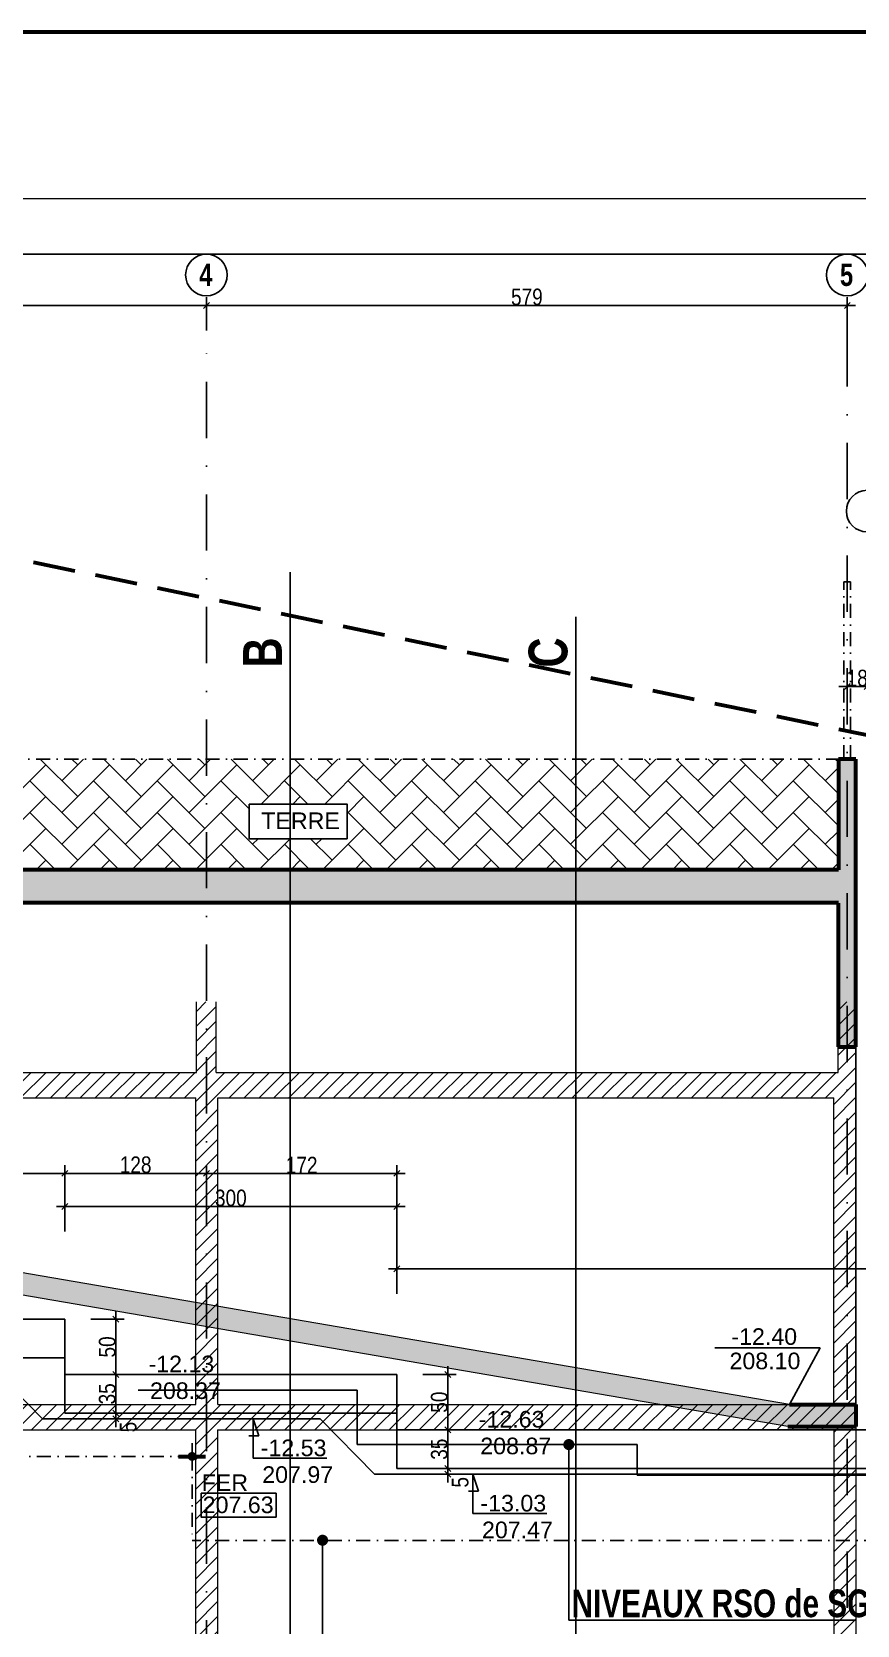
# Model space of a CAD drawing. Header units: millimetres. Extents: x -26249 to 60250, y -21218 to 23336.
# Drawn here: x 14456 to 15202, y 1680 to 3119 of the extents above; entities that cross this region are included whole.
import ezdxf
from ezdxf.enums import TextEntityAlignment as Align

# ---------------------------------------------------------------- set-up
doc = ezdxf.new("R2010")
doc.units = ezdxf.units.MM
doc.linetypes.add('CACHEX2', pattern=[19.05, 12.7, -6.35])
doc.linetypes.add('TIRETPTX2', pattern=[50.8, 25.4, -12.7, 0, -12.7])
for name, color, linetype in [('01-coupe soussol', 253, 'Continuous'), ('01_cote_gen', 4, 'Continuous'), ('01_linteaux', 2, 'Continuous'), ('01_poch_BN', 9, 'Continuous'), ('01_poch_murs', 253, 'Continuous'), ('01_texte', 230, 'Continuous'), ('AA_COTES', 2, 'Continuous')]:
    doc.layers.add(name, color=color, linetype=linetype)
doc.layers.add('01_murs_coup', color=5, linetype='Continuous', lineweight=60)
doc.styles.add('impact', font='impact.ttf')
doc.styles.add('MATTE_TXT', font='arial.ttf')
doc.styles.add('STYLE2', font='ARIALN.TTF')
doc.dimstyles.new('JB50', dxfattribs={"dimscale": 0.1, "dimtxt": 150, "dimasz": 15, "dimexe": 0.1, "dimexo": 0.1, "dimgap": 0.09, "dimtad": 1, "dimdec": 1, "dimdsep": 46, "dimtxsty": 'STYLE2', "dimblk1": 'BOND_G', "dimblk2": 'BOND_D', "dimsah": 1, "dimcen": 1.5, "dimdle": 0.01, "dimse1": 1, "dimse2": 1, "dimclrd": 4, "dimclre": 2, "dimclrt": 6, "dimazin": 2, "dimtfac": 2.333333, "dimtdec": 1, "dimtix": 1, "dimtmove": 2, "dimatfit": 3, "dimldrblk": 'BOND_G', "dimfxl": 1, "dimtolj": 1, "dimtzin": 0, "dimarcsym": 0})

# ---------------------------------------------------------------- blocks, each defined once
blk = doc.blocks.new('BOND_G')
at = {"layer": 'AA_COTES', "color": 0}
for p, q in [((0, -5), (0, 15)), ((5, 0), (-5, 0)), ((1.77, 1.77), (-1.77, -1.77))]:
    blk.add_line(p, q, dxfattribs=at)
blk = doc.blocks.new('BOND_D')
at = {"layer": 'AA_COTES', "color": 0}
for p, q in [((5, 0), (-5, 0)), ((-1.77, -1.77), (1.77, 1.77)), ((0, 5), (0, -15))]:
    blk.add_line(p, q, dxfattribs=at)
blk = doc.blocks.new('*D556')
at = {"layer": '01_cote_gen', "color": 4, "lineweight": -2, "transparency": 16777216}
blk.add_line((14005.6, 2871.9), (14612.6, 2871.9), dxfattribs=at)
at = {"layer": 'Defpoints', "color": 0, "transparency": 16777216}
for p in [(14004.1, 2871.9), (14614.1, 2871.9), (14614.1, 2871.9)]:
    blk.add_point(p, dxfattribs=at)
at = {"layer": '01_cote_gen', "color": 4, "lineweight": -2, "transparency": 16777216, "xscale": 1.5, "yscale": 1.5, "zscale": 1.5, "rotation": 180}
blk.add_blockref('BOND_G', (14004.1, 2871.9), dxfattribs=at)
at = {"layer": '01_cote_gen', "color": 4, "lineweight": -2, "transparency": 16777216, "xscale": 1.5, "yscale": 1.5, "zscale": 1.5}
blk.add_blockref('BOND_D', (14614.1, 2871.9), dxfattribs=at)
at = {"layer": '01_cote_gen', "color": 6, "transparency": 16777216, "insert": (14309.1, 2879.6), "char_height": 15, "attachment_point": 5, "style": 'STYLE2'}
blk.add_mtext('\\A1;610', dxfattribs=at)
blk = doc.blocks.new('*D557')
at = {"layer": '01_cote_gen', "color": 4, "lineweight": -2, "transparency": 16777216}
blk.add_line((15194.6, 2527.7), (15209.6, 2527.7), dxfattribs=at)
at = {"layer": 'Defpoints', "color": 0, "transparency": 16777216}
for p in [(15193.1, 2527.9), (15211.1, 2527.9), (15211.1, 2527.7)]:
    blk.add_point(p, dxfattribs=at)
at = {"layer": '01_cote_gen', "color": 4, "lineweight": -2, "transparency": 16777216, "xscale": 1.5, "yscale": 1.5, "zscale": 1.5, "rotation": 180}
blk.add_blockref('BOND_G', (15193.1, 2527.7), dxfattribs=at)
at = {"layer": '01_cote_gen', "color": 4, "lineweight": -2, "transparency": 16777216, "xscale": 1.5, "yscale": 1.5, "zscale": 1.5}
blk.add_blockref('BOND_D', (15211.1, 2527.7), dxfattribs=at)
at = {"layer": '01_cote_gen', "color": 6, "transparency": 16777216, "insert": (15202.1, 2535.3), "char_height": 15, "attachment_point": 5, "style": 'STYLE2'}
blk.add_mtext('\\A1;18', dxfattribs=at)
blk = doc.blocks.new('*D571')
at = {"layer": '01_cote_gen', "color": 4, "lineweight": -2, "transparency": 16777216}
blk.add_line((14615.6, 2871.9), (15191.6, 2871.9), dxfattribs=at)
at = {"layer": 'Defpoints', "color": 0, "transparency": 16777216}
for p in [(14614.1, 2864.4), (15193.1, 2871.9), (15193.1, 2864.4)]:
    blk.add_point(p, dxfattribs=at)
at = {"layer": '01_cote_gen', "color": 4, "lineweight": -2, "transparency": 16777216, "xscale": 1.5, "yscale": 1.5, "zscale": 1.5, "rotation": 180}
blk.add_blockref('BOND_G', (14614.1, 2871.9), dxfattribs=at)
at = {"layer": '01_cote_gen', "color": 4, "lineweight": -2, "transparency": 16777216, "xscale": 1.5, "yscale": 1.5, "zscale": 1.5}
blk.add_blockref('BOND_D', (15193.1, 2871.9), dxfattribs=at)
at = {"layer": '01_cote_gen', "color": 6, "transparency": 16777216, "insert": (14903.6, 2879.6), "char_height": 15, "attachment_point": 5, "style": 'STYLE2'}
blk.add_mtext('\\A1;579', dxfattribs=at)
blk = doc.blocks.new('*D980')
at = {"layer": '01_cote_gen', "color": 4, "lineweight": -2, "transparency": 16777216}
blk.add_line((14532.2, 1954.6), (14532.2, 1907.7), dxfattribs=at)
at = {"layer": 'Defpoints', "color": 0, "transparency": 16777216}
for p in [(14477.4, 1956.1), (14520.5, 1906.2), (14532.2, 1906.2)]:
    blk.add_point(p, dxfattribs=at)
at = {"layer": '01_cote_gen', "color": 4, "lineweight": -2, "transparency": 16777216, "xscale": 1.5, "yscale": 1.5, "zscale": 1.5}
for name, p, rotation in [('BOND_G', (14532.2, 1956.1), 90), ('BOND_D', (14532.2, 1906.2), 270)]:
    blk.add_blockref(name, p, dxfattribs=dict(at, rotation=rotation))
at = {"layer": '01_cote_gen', "color": 6, "transparency": 16777216, "insert": (14524.5, 1931.1), "char_height": 15, "attachment_point": 5, "rotation": 90, "style": 'STYLE2'}
blk.add_mtext('\\A1;50', dxfattribs=at)
blk = doc.blocks.new('*D984')
at = {"layer": '01_cote_gen', "color": 4, "lineweight": -2, "transparency": 16777216}
blk.add_line((14532.2, 1904.7), (14532.2, 1872.7), dxfattribs=at)
at = {"layer": 'Defpoints', "color": 0, "transparency": 16777216}
for p in [(14518.4, 1906.2), (14522.6, 1871.2), (14532.2, 1871.2)]:
    blk.add_point(p, dxfattribs=at)
at = {"layer": '01_cote_gen', "color": 4, "lineweight": -2, "transparency": 16777216, "xscale": 1.5, "yscale": 1.5, "zscale": 1.5}
for name, p, rotation in [('BOND_G', (14532.2, 1906.2), 90), ('BOND_D', (14532.2, 1871.2), 270)]:
    blk.add_blockref(name, p, dxfattribs=dict(at, rotation=rotation))
at = {"layer": '01_cote_gen', "color": 6, "transparency": 16777216, "insert": (14524.5, 1888.7), "char_height": 15, "attachment_point": 5, "rotation": 90, "style": 'STYLE2'}
blk.add_mtext('\\A1;35', dxfattribs=at)
blk = doc.blocks.new('*D985')
at = {"layer": '01_cote_gen', "color": 4, "lineweight": -2, "transparency": 16777216}
blk.add_line((14532.2, 1867.7), (14532.2, 1869.7), dxfattribs=at)
at = {"layer": 'Defpoints', "color": 0, "transparency": 16777216}
for p in [(14532.2, 1871.2), (14537.5, 1871.2), (14537.5, 1866.2)]:
    blk.add_point(p, dxfattribs=at)
at = {"layer": '01_cote_gen', "color": 4, "lineweight": -2, "transparency": 16777216, "xscale": 1.5, "yscale": 1.5, "zscale": 1.5}
for name, p, rotation in [('BOND_D', (14532.2, 1871.2), 90), ('BOND_G', (14532.2, 1866.2), 270)]:
    blk.add_blockref(name, p, dxfattribs=dict(at, rotation=rotation))
at = {"layer": '01_cote_gen', "color": 6, "transparency": 16777216, "insert": (14543.4, 1858.7), "char_height": 15, "attachment_point": 5, "rotation": 90, "style": 'STYLE2'}
blk.add_mtext('\\A1;5', dxfattribs=at)
blk = doc.blocks.new('*D986')
at = {"layer": '01_cote_gen', "color": 4, "lineweight": -2, "transparency": 16777216}
blk.add_line((14832.2, 1904.7), (14832.2, 1857.7), dxfattribs=at)
at = {"layer": 'Defpoints', "color": 0, "transparency": 16777216}
for p in [(14777.4, 1906.2), (14820.5, 1856.2), (14832.2, 1856.2)]:
    blk.add_point(p, dxfattribs=at)
at = {"layer": '01_cote_gen', "color": 4, "lineweight": -2, "transparency": 16777216, "xscale": 1.5, "yscale": 1.5, "zscale": 1.5}
for name, p, rotation in [('BOND_G', (14832.2, 1906.2), 90), ('BOND_D', (14832.2, 1856.2), 270)]:
    blk.add_blockref(name, p, dxfattribs=dict(at, rotation=rotation))
at = {"layer": '01_cote_gen', "color": 6, "transparency": 16777216, "insert": (14824.5, 1881.2), "char_height": 15, "attachment_point": 5, "rotation": 90, "style": 'STYLE2'}
blk.add_mtext('\\A1;50', dxfattribs=at)
blk = doc.blocks.new('*D987')
at = {"layer": '01_cote_gen', "color": 4, "lineweight": -2, "transparency": 16777216}
blk.add_line((14832.2, 1854.7), (14832.2, 1822.7), dxfattribs=at)
at = {"layer": 'Defpoints', "color": 0, "transparency": 16777216}
for p in [(14818.4, 1856.2), (14822.6, 1821.2), (14832.2, 1821.2)]:
    blk.add_point(p, dxfattribs=at)
at = {"layer": '01_cote_gen', "color": 4, "lineweight": -2, "transparency": 16777216, "xscale": 1.5, "yscale": 1.5, "zscale": 1.5}
for name, p, rotation in [('BOND_G', (14832.2, 1856.2), 90), ('BOND_D', (14832.2, 1821.2), 270)]:
    blk.add_blockref(name, p, dxfattribs=dict(at, rotation=rotation))
at = {"layer": '01_cote_gen', "color": 6, "transparency": 16777216, "insert": (14824.5, 1838.7), "char_height": 15, "attachment_point": 5, "rotation": 90, "style": 'STYLE2'}
blk.add_mtext('\\A1;35', dxfattribs=at)
blk = doc.blocks.new('*D988')
at = {"layer": '01_cote_gen', "color": 4, "lineweight": -2, "transparency": 16777216}
blk.add_line((14832.2, 1817.7), (14832.2, 1819.7), dxfattribs=at)
at = {"layer": 'Defpoints', "color": 0, "transparency": 16777216}
for p in [(14832.2, 1821.2), (14837.5, 1821.2), (14837.5, 1816.2)]:
    blk.add_point(p, dxfattribs=at)
at = {"layer": '01_cote_gen', "color": 4, "lineweight": -2, "transparency": 16777216, "xscale": 1.5, "yscale": 1.5, "zscale": 1.5}
for name, p, rotation in [('BOND_D', (14832.2, 1821.2), 90), ('BOND_G', (14832.2, 1816.2), 270)]:
    blk.add_blockref(name, p, dxfattribs=dict(at, rotation=rotation))
at = {"layer": '01_cote_gen', "color": 6, "transparency": 16777216, "insert": (14843.4, 1808.8), "char_height": 15, "attachment_point": 5, "rotation": 90, "style": 'STYLE2'}
blk.add_mtext('\\A1;5', dxfattribs=at)
blk = doc.blocks.new('*D990')
at = {"layer": '01_cote_gen', "color": 4, "lineweight": -2, "transparency": 16777216}
blk.add_line((14187.6, 2087.9), (14484.6, 2087.9), dxfattribs=at)
at = {"layer": 'Defpoints', "color": 0, "transparency": 16777216}
for p in [(14186.1, 2096.1), (14486.1, 2087.9), (14486.1, 1981)]:
    blk.add_point(p, dxfattribs=at)
at = {"layer": '01_cote_gen', "color": 4, "lineweight": -2, "transparency": 16777216, "xscale": 1.5, "yscale": 1.5, "zscale": 1.5, "rotation": 180}
blk.add_blockref('BOND_G', (14186.1, 2087.9), dxfattribs=at)
at = {"layer": '01_cote_gen', "color": 4, "lineweight": -2, "transparency": 16777216, "xscale": 1.5, "yscale": 1.5, "zscale": 1.5}
blk.add_blockref('BOND_D', (14486.1, 2087.9), dxfattribs=at)
at = {"layer": '01_cote_gen', "color": 6, "transparency": 16777216, "insert": (14336.1, 2095.6), "char_height": 15, "attachment_point": 5, "style": 'STYLE2'}
blk.add_mtext('\\A1;300', dxfattribs=at)
blk = doc.blocks.new('*D991')
at = {"layer": '01_cote_gen', "color": 4, "lineweight": -2, "transparency": 16777216}
blk.add_line((14487.6, 2057.9), (14784.6, 2057.9), dxfattribs=at)
at = {"layer": 'Defpoints', "color": 0, "transparency": 16777216}
for p in [(14486.1, 2065.5), (14786.1, 2057.9), (14786.1, 1931.2)]:
    blk.add_point(p, dxfattribs=at)
at = {"layer": '01_cote_gen', "color": 4, "lineweight": -2, "transparency": 16777216, "xscale": 1.5, "yscale": 1.5, "zscale": 1.5, "rotation": 180}
blk.add_blockref('BOND_G', (14486.1, 2057.9), dxfattribs=at)
at = {"layer": '01_cote_gen', "color": 4, "lineweight": -2, "transparency": 16777216, "xscale": 1.5, "yscale": 1.5, "zscale": 1.5}
blk.add_blockref('BOND_D', (14786.1, 2057.9), dxfattribs=at)
at = {"layer": '01_cote_gen', "color": 6, "transparency": 16777216, "insert": (14636.1, 2065.6), "char_height": 15, "attachment_point": 5, "style": 'STYLE2'}
blk.add_mtext('\\A1;300', dxfattribs=at)
blk = doc.blocks.new('*D992')
at = {"layer": '01_cote_gen', "color": 4, "lineweight": -2, "transparency": 16777216}
blk.add_line((14787.6, 2001.7), (15684.6, 2001.7), dxfattribs=at)
at = {"layer": 'Defpoints', "color": 0, "transparency": 16777216}
for p in [(15686.1, 2001.7), (14786.1, 1824.8), (15686.1, 1824.8)]:
    blk.add_point(p, dxfattribs=at)
at = {"layer": '01_cote_gen', "color": 4, "lineweight": -2, "transparency": 16777216, "xscale": 1.5, "yscale": 1.5, "zscale": 1.5, "rotation": 180}
blk.add_blockref('BOND_G', (14786.1, 2001.7), dxfattribs=at)
at = {"layer": '01_cote_gen', "color": 4, "lineweight": -2, "transparency": 16777216, "xscale": 1.5, "yscale": 1.5, "zscale": 1.5}
blk.add_blockref('BOND_D', (15686.1, 2001.7), dxfattribs=at)
at = {"layer": '01_cote_gen', "color": 6, "transparency": 16777216, "insert": (15256, 2009.3), "char_height": 15, "attachment_point": 5, "style": 'STYLE2'}
blk.add_mtext('\\A1;900', dxfattribs=at)
blk = doc.blocks.new('*D993')
at = {"layer": '01_cote_gen', "color": 4, "lineweight": -2, "transparency": 16777216}
blk.add_line((14487.6, 2087.9), (14612.6, 2087.9), dxfattribs=at)
at = {"layer": 'Defpoints', "color": 0, "transparency": 16777216}
for p in [(14486.1, 2095.5), (14614.1, 2087.9), (14614.1, 2080.9)]:
    blk.add_point(p, dxfattribs=at)
at = {"layer": '01_cote_gen', "color": 4, "lineweight": -2, "transparency": 16777216, "xscale": 1.5, "yscale": 1.5, "zscale": 1.5, "rotation": 180}
blk.add_blockref('BOND_G', (14486.1, 2087.9), dxfattribs=at)
at = {"layer": '01_cote_gen', "color": 4, "lineweight": -2, "transparency": 16777216, "xscale": 1.5, "yscale": 1.5, "zscale": 1.5}
blk.add_blockref('BOND_D', (14614.1, 2087.9), dxfattribs=at)
at = {"layer": '01_cote_gen', "color": 6, "transparency": 16777216, "insert": (14550.1, 2095.6), "char_height": 15, "attachment_point": 5, "style": 'STYLE2'}
blk.add_mtext('\\A1;128', dxfattribs=at)
blk = doc.blocks.new('*D994')
at = {"layer": '01_cote_gen', "color": 4, "lineweight": -2, "transparency": 16777216}
blk.add_line((14615.6, 2087.9), (14784.6, 2087.9), dxfattribs=at)
at = {"layer": 'Defpoints', "color": 0, "transparency": 16777216}
for p in [(14786.1, 2087.9), (14614.1, 2073.8), (14786.1, 2080.4)]:
    blk.add_point(p, dxfattribs=at)
at = {"layer": '01_cote_gen', "color": 4, "lineweight": -2, "transparency": 16777216, "xscale": 1.5, "yscale": 1.5, "zscale": 1.5, "rotation": 180}
blk.add_blockref('BOND_G', (14614.1, 2087.9), dxfattribs=at)
at = {"layer": '01_cote_gen', "color": 4, "lineweight": -2, "transparency": 16777216, "xscale": 1.5, "yscale": 1.5, "zscale": 1.5}
blk.add_blockref('BOND_D', (14786.1, 2087.9), dxfattribs=at)
at = {"layer": '01_cote_gen', "color": 6, "transparency": 16777216, "insert": (14700.1, 2095.4), "char_height": 15, "attachment_point": 5, "style": 'STYLE2'}
blk.add_mtext('\\A1;172', dxfattribs=at)
blk = doc.blocks.new('*D1123')
at = {"layer": '01_cote_gen', "color": 4, "lineweight": -2, "transparency": 16777216}
blk.add_line((15258.3, 2460.7), (15258.3, 2363.7), dxfattribs=at)
at = {"layer": 'Defpoints', "color": 0, "transparency": 16777216}
for p in [(15205.1, 2462.2), (15145.1, 2362.2), (15258.3, 2362.2)]:
    blk.add_point(p, dxfattribs=at)
at = {"layer": '01_cote_gen', "color": 4, "lineweight": -2, "transparency": 16777216, "xscale": 1.5, "yscale": 1.5, "zscale": 1.5}
for name, p, rotation in [('BOND_G', (15258.3, 2462.2), 90), ('BOND_D', (15258.3, 2362.2), 270)]:
    blk.add_blockref(name, p, dxfattribs=dict(at, rotation=rotation))
at = {"layer": '01_cote_gen', "color": 6, "transparency": 16777216, "insert": (15250.6, 2412.2), "char_height": 15, "attachment_point": 5, "rotation": 90, "style": 'STYLE2'}
blk.add_mtext('\\A1;100', dxfattribs=at)
blk = doc.blocks.new('*D1124')
at = {"layer": '01_cote_gen', "color": 4, "lineweight": -2, "transparency": 16777216}
blk.add_line((15258.3, 2360.7), (15258.3, 2333.7), dxfattribs=at)
at = {"layer": 'Defpoints', "color": 0, "transparency": 16777216}
for p in [(15148.2, 2362.2), (15148.2, 2332.2), (15258.3, 2332.2)]:
    blk.add_point(p, dxfattribs=at)
at = {"layer": '01_cote_gen', "color": 4, "lineweight": -2, "transparency": 16777216, "xscale": 1.5, "yscale": 1.5, "zscale": 1.5}
for name, p, rotation in [('BOND_G', (15258.3, 2362.2), 90), ('BOND_D', (15258.3, 2332.2), 270)]:
    blk.add_blockref(name, p, dxfattribs=dict(at, rotation=rotation))
at = {"layer": '01_cote_gen', "color": 6, "transparency": 16777216, "insert": (15250.6, 2347.2), "char_height": 15, "attachment_point": 5, "rotation": 90, "style": 'STYLE2'}
blk.add_mtext('\\A1;30', dxfattribs=at)

msp = doc.modelspace()

# ---------------------------------------------------------------- hatches: boundary and pattern name
at = {"layer": '01-coupe soussol'}
h = msp.add_hatch(dxfattribs=at)
h.set_pattern_fill('ANSI31', color=256, scale=3)
h.set_pattern_definition([(45, (-13484.1425, 5706.199), (-6.735192, 6.735192), [])])
h.paths.add_polyline_path([(15200.978, 2179.168), (15200.978, 2242.819), (15184.978, 2242.819), (15184.978, 2179.168), (14622.978, 2179.168), (14622.978, 2242.819), (14604.978, 2242.819), (14604.978, 2179.168), (14012.978, 2179.168), (14012.978, 2242.819), (13992.978, 2242.819), (13992.978, 2179.168), (13828.381, 2179.168), (13828.381, 2242.819), (13808.381, 2242.819), (13808.381, 2179.168), (13652.437, 2179.168), (13652.437, 2156.168), (13808.381, 2156.168), (13808.381, 1539.168), (13828.381, 1539.168), (13828.381, 1856.168), (14178.055, 1856.168), (14178.055, 1539.168), (14196.055, 1539.168), (14196.055, 1856.168), (14604.055, 1856.168), (14604.055, 1539.168), (14624.055, 1539.168), (14624.055, 1856.168), (15180.978, 1856.168), (15180.978, 1539.168), (15200.978, 1539.168), (15200.978, 1879.168)])
h.paths.add_polyline_path([(14178.381, 2156.168), (14178.381, 1879.168), (13828.381, 1879.168), (13828.381, 2156.168)], flags=16)
h.paths.add_polyline_path([(14196.381, 2156.168), (14604.381, 2156.168), (14604.381, 1879.168), (14196.381, 1879.168)], flags=16)
h.paths.add_polyline_path([(14624.381, 2156.168), (15180.978, 2156.168), (15180.978, 1879.168), (14624.381, 1879.168)], flags=16)
at = {"layer": '01_poch_murs'}
h = msp.add_hatch(color=256, dxfattribs=at)
h.dxf.hatch_style = 1
h.paths.add_polyline_path([(14197.131, 2849.444), (14181.131, 2849.444), (14181.131, 2792.168), (13739.939, 2792.168), (13827.904, 2772.168), (14181.131, 2772.168), (14181.131, 2697.517), (14197.131, 2694.2)])
h.paths.add_polyline_path([(13739.939, 2792.168), (13198.055, 2792.168), (13198.055, 2772.168), (13827.904, 2772.168)])
h.paths.add_polyline_path([(14197.131, 2694.2), (14181.131, 2697.517), (14181.131, 2332.167), (15185.055, 2332.167), (15185.055, 2202.167), (15200.94, 2202.167), (15200.94, 2462.167), (15185.055, 2462.167), (15185.055, 2362.167), (14197.131, 2362.167)])
h = msp.add_hatch(dxfattribs=at)
h.set_pattern_fill('AR-HBONE', color=256, scale=0.2)
h.paths.add_polyline_path([(14614.055, 2462.167), (14205.131, 2462.167), (14205.131, 2362.167), (14614.055, 2362.167)])
h.paths.add_polyline_path([(14277.927, 2359.764), (14333.348, 2359.764), (14333.348, 2382.74), (14277.927, 2382.74)], flags=9)
h = msp.add_hatch(dxfattribs=at)
h.set_pattern_fill('AR-HBONE', color=256, scale=0.2)
h.paths.add_polyline_path([(15185.055, 2462.167), (14614.055, 2462.167), (14614.055, 2362.167), (15185.055, 2362.167)])
h.paths.add_polyline_path([(14741.156, 2390.267), (14652.566, 2390.267), (14652.566, 2421.56), (14741.156, 2421.56)], flags=16)
h.paths.add_polyline_path([(14659.861, 2395.209), (14738.381, 2395.209), (14738.381, 2417.709), (14659.861, 2417.709)], flags=8)
h = msp.add_hatch(color=256, dxfattribs=at)
h.dxf.hatch_style = 1
h.paths.add_polyline_path([(13392.019, 2179.159), (13198.055, 2179.159), (13198.055, 2166.159), (13390.912, 2166.159), (13436.321, 2158.37), (13436.321, 2151.268), (15139.289, 1859.168), (15200.94, 1859.168), (15200.94, 1879.168), (15140.991, 1879.168)])

# ---------------------------------------------------------------- linework, layer by layer
at = {"color": 5, "elevation": 517158665.099, "flags": 128}
for points in [[(14750.174, 1891.968), (14552.504, 1891.968)], [(14750.174, 1891.968), (14750.174, 1842.868)], [(15003.108, 1842.868), (14750.174, 1842.868)], [(15003.108, 1842.868), (15003.108, 1815.168)], [(15715.212, 1815.168), (15003.108, 1815.168)]]:
    msp.add_lwpolyline(points, dxfattribs=at)
at = {"layer": '01-coupe soussol', "lineweight": 5}
for p, q in [((14604.978, 2179.168), (14604.978, 2242.819)), ((14622.978, 2179.168), (14622.978, 2242.819)), ((15184.978, 2179.168), (15184.978, 2242.819)), ((15200.978, 2179.168), (15200.978, 2242.819)), ((14012.978, 2179.168), (14604.978, 2179.168)), ((14622.978, 2179.168), (15184.978, 2179.168)), ((15200.978, 1879.168), (15200.978, 2179.168)), ((14196.381, 2156.168), (14604.381, 2156.168)), ((14604.381, 1879.168), (14604.381, 2156.168)), ((14624.381, 2156.168), (15180.978, 2156.168)), ((14624.381, 1879.168), (14624.381, 2156.168)), ((15180.978, 1879.168), (15180.978, 2156.168)), ((14196.381, 1879.168), (14604.381, 1879.168)), ((14624.381, 1879.168), (15180.978, 1879.168)), ((15200.978, 1879.168), (15200.978, 1539.168)), ((14196.055, 1856.168), (14604.055, 1856.168)), ((14604.055, 1856.168), (14604.055, 1539.168)), ((14624.055, 1856.168), (15180.978, 1856.168)), ((14624.055, 1856.168), (14624.055, 1539.168)), ((15180.978, 1856.168), (15180.978, 1539.168))]:
    msp.add_line(p, q, dxfattribs=at)
at = {"layer": '01_cote_gen'}
for p, q in [((14689.875, 2630.999), (14689.875, 1409.598)), ((14947.82, 2590.65), (14947.82, 1409.598)), ((14786.055, 2035.264), (14786.055, 2009.154))]:
    msp.add_line(p, q, dxfattribs=at)
at = {"layer": '01_cote_gen', "color": 2, "const_width": 4}
msp.add_lwpolyline([(14599.055, 1832.168, 1), (14603.055, 1832.168, 1)], format="xyb", close=True, dxfattribs=at)
at = {"layer": '01_linteaux', "linetype": 'TIRETPTX2', "ltscale": 2}
for p, q in [((14614.055, 6.331), (14614.055, 2849.444)), ((15193.055, 2849.444), (15193.055, 1847.948)), ((15193.055, 1847.948), (15193.051, 6.331))]:
    msp.add_line(p, q, dxfattribs=at)
at = {"layer": '01_linteaux', "linetype": 'TIRETPTX2', "ltscale": 0.5}
for p, q in [((15196.056, 2622.167), (15190.056, 2622.167)), ((15190.056, 2462.167), (15190.056, 2622.167)), ((15196.056, 2462.167), (15196.056, 2622.167)), ((14205.131, 2462.167), (15185.056, 2462.167))]:
    msp.add_line(p, q, dxfattribs=at)
at = {"layer": '01_linteaux'}
for p, q in [((15200.94, 2202.167), (15200.94, 1879.168)), ((14486.055, 1956.124), (14186.055, 1956.124)), ((14486.055, 1956.124), (14486.055, 1906.167)), ((14486.055, 1921.124), (14186.055, 1921.124)), ((14416.929, 1916.124), (14466.055, 1866.167)), ((14786.055, 1906.167), (14486.055, 1906.167)), ((14486.055, 1906.167), (14486.055, 1871.167)), ((14786.055, 1906.167), (14786.055, 1871.167)), ((14716.929, 1866.167), (14466.055, 1866.167)), ((14786.055, 1871.167), (14486.055, 1871.167)), ((14716.929, 1866.167), (14766.055, 1816.209)), ((14786.055, 1871.167), (14786.055, 1856.209)), ((14786.055, 1856.209), (14786.055, 1821.209)), ((14786.055, 1856.209), (15686.055, 1856.06)), ((15611.969, 1816.061), (14766.055, 1816.209)), ((14786.055, 1821.209), (15686.055, 1821.06))]:
    msp.add_line(p, q, dxfattribs=at)
at = {"layer": '01_linteaux', "color": 2, "linetype": 'TIRETPTX2', "ltscale": 2}
msp.add_lwpolyline([(14601.055, 1844.262), (14601.055, 1820.075)], dxfattribs=at)
at = {"layer": '01_murs_coup'}
for p, q in [((11806.374, 3119.168), (25820.169, 3119.168)), ((15200.94, 2462.167), (15185.055, 2462.167)), ((15185.055, 2462.167), (15185.055, 2362.167)), ((15200.94, 2202.167), (15200.94, 2462.167)), ((15185.055, 2362.167), (14197.131, 2362.167)), ((15185.055, 2332.167), (14181.131, 2332.167)), ((15185.055, 2202.167), (15185.055, 2332.087)), ((15185.055, 2202.167), (15200.94, 2202.167)), ((15140.991, 1879.168), (15200.94, 1879.168)), ((15200.94, 1879.168), (15200.94, 1859.168)), ((15139.289, 1859.168), (15200.94, 1859.168))]:
    msp.add_line(p, q, dxfattribs=at)
at = {"layer": '01_murs_coup', "linetype": 'Continuous', "lineweight": 5}
for p, q in [((22206.96, 2968.323), (12434.992, 2968.323)), ((15140.991, 1879.168), (13392.019, 2179.159)), ((15139.289, 1859.168), (13436.321, 2151.268))]:
    msp.add_line(p, q, dxfattribs=at)
at = {"layer": '01_murs_coup', "color": 2}
msp.add_line((14588.961, 1832.168), (14613.148, 1832.168), dxfattribs=at)
at = {"layer": '01_murs_coup', "linetype": 'CACHEX2', "ltscale": 3}
msp.add_lwpolyline([(13488.026, 2849.444), (13898.276, 2756.168), (15673.022, 2388.168), (16272.362, 2256.168), (17563.166, 1971.168), (17904.593, 1908.168), (19739.166, 1644.168), (20425.516, 1537.168), (21080.455, 1438.298)], dxfattribs=at)
at = {"layer": '01_poch_BN', "color": 5, "linetype": 'TIRETPTX2', "ltscale": 0.5}
for p, q in [((14601.055, 1832.168), (14204.055, 1832.168)), ((14601.055, 1832.168), (14601.055, 1756.168)), ((15629.055, 1756.168), (14601.055, 1756.168))]:
    msp.add_line(p, q, dxfattribs=at)
at = {"layer": '01_texte'}
for p, q in [((22156.96, 2918.323), (12484.992, 2918.323)), ((15073.54, 1930.303), (15168.594, 1930.303)), ((15168.594, 1930.303), (15140.991, 1879.168)), ((14656.186, 1866.167), (14656.186, 1830.719)), ((14656.186, 1866.167), (14661.458, 1850.847)), ((14661.458, 1850.847), (14652.344, 1850.847)), ((14941.528, 1843.214, 517158665.099), (14941.528, 1684.211, 517158665.099)), ((14656.186, 1830.719), (14722.987, 1830.719)), ((14854.715, 1816.209), (14859.987, 1800.89)), ((14854.715, 1816.209), (14854.715, 1780.761)), ((14859.987, 1800.89), (14850.872, 1800.89)), ((14854.715, 1780.761), (14921.516, 1780.761)), ((14719.018, 1756.801, 517158665.099), (14719.018, 1623.081, 517158665.099)), ((14941.528, 1684.211, 517158665.099), (15200.978, 1684.211))]:
    msp.add_line(p, q, dxfattribs=at)
for points in [[(14652.566, 2421.56), (14741.156, 2421.56), (14741.156, 2390.267), (14652.566, 2390.267)], [(14609.259, 1798.986), (14677.036, 1798.986), (14677.036, 1777.382), (14609.259, 1777.382)]]:
    msp.add_lwpolyline(points, close=True, dxfattribs=at)
at = {"layer": '01_texte', "const_width": 5, "elevation": 517158665.099}
for points in [[(14939.028, 1842.868, 1), (14944.028, 1842.868, 1)], [(14716.518, 1756.455, 1), (14721.518, 1756.455, 1)]]:
    msp.add_lwpolyline(points, format="xyb", close=True, dxfattribs=at)
at = {"layer": '01_texte'}
for centre in [(14614.056, 2899.517), (15193.055, 2899.517), (15211.055, 2686.175)]:
    msp.add_circle(centre, 18.806, dxfattribs=at)

# ---------------------------------------------------------------- texts
at = {"layer": '01_texte', "style": 'impact'}
for s, p in [('B', (14692.727, 2558.449)), ('C', (14950.673, 2558.449))]:
    msp.add_text(s, height=35, rotation=90, dxfattribs=at).set_placement(p, align=Align.BOTTOM_CENTER)
at = {"layer": '01_texte'}
for s, height, style, p in [('TERRE', 15, 'MATTE_TXT', (14663.611, 2398.959)), ('-12.40', 15, 'MATTE_TXT', (15088.364, 1932.937)), ('-12.13', 15, 'MATTE_TXT', (14561.712, 1908.214)), ('208.10', 15, 'MATTE_TXT', (15086.696, 1910.951)), ('208.37', 15, 'MATTE_TXT', (14563.091, 1884.082)), ('-12.63', 15, 'MATTE_TXT', (14860.132, 1858.257)), ('-12.53', 15, 'MATTE_TXT', (14663.127, 1832.401)), ('208.87', 15, 'MATTE_TXT', (14861.511, 1834.125)), ('FER', 15, 'MATTE_TXT', (14609.738, 1800.948)), ('207.97', 15, 'MATTE_TXT', (14664.506, 1808.269)), ('207.63', 15, 'MATTE_TXT', (14610.697, 1780.959)), ('-13.03', 15, 'MATTE_TXT', (14861.656, 1782.444)), ('207.47', 15, 'MATTE_TXT', (14863.035, 1758.312)), ('NIVEAUX RSO de SGC', 25, 'impact', (14944.073, 1686.929))]:
    msp.add_text(s, height=height, dxfattribs=dict(at, style=style)).set_placement(p)
at = {"layer": '01_texte', "char_height": 20, "attachment_point": 1, "line_spacing_factor": 0.895453, "style": 'impact'}
for s, insert in [('4', (14607.487, 2909.624)), ('5', (15186.486, 2909.624))]:
    msp.add_mtext(s, dxfattribs=dict(at, insert=insert))

# ---------------------------------------------------------------- dimensions: what is measured, and where the dimension line sits
at = {"layer": '01_cote_gen'}
for base, p1, p2, picture, middle in [((14614.055, 2871.944), (14004.055, 2871.944), (14614.055, 2871.944), '*D556', (14309.055, 2879.612)), ((15193.055, 2871.944), (14614.055, 2864.444), (15193.055, 2864.444), '*D571', (14903.555, 2879.612)), ((15211.055, 2527.677), (15193.055, 2527.907), (15211.055, 2527.907), '*D557', (15202.055, 2535.344)), ((14486.055, 2087.892), (14186.055, 2096.099), (14486.055, 1981.001), '*D990', (14336.055, 2095.559)), ((14614.055, 2087.892), (14486.055, 2095.52), (14614.055, 2080.86), '*D993', (14550.055, 2095.559)), ((14786.055, 2087.892), (14614.055, 2073.779), (14786.055, 2080.392), '*D994', (14700.055, 2095.432)), ((14786.055, 2057.892), (14486.055, 2065.52), (14786.055, 1931.172), '*D991', (14636.055, 2065.559))]:
    dim = msp.add_linear_dim(base=base, p1=p1, p2=p2, dimstyle='JB50', dxfattribs=at)
    dim.commit()
    dim.dimension.update_dxf_attribs({"geometry": picture, "text_midpoint": middle})
for base, p1, p2, picture, middle in [((15258.255, 2362.167), (15205.055, 2462.167), (15145.14, 2362.167), '*D1123', (15250.587, 2412.167)), ((15258.255, 2332.167), (15148.17, 2362.167), (15148.17, 2332.167), '*D1124', (15250.587, 2347.167)), ((14532.212, 1906.167), (14477.398, 1956.124), (14520.483, 1906.167), '*D980', (14524.544, 1931.145)), ((14532.212, 1871.167), (14518.397, 1906.167), (14522.648, 1871.167), '*D984', (14524.544, 1888.667)), ((14832.212, 1856.209), (14777.398, 1906.167), (14820.483, 1856.209), '*D986', (14824.544, 1881.188)), ((14832.212, 1821.209), (14818.397, 1856.209), (14822.648, 1821.209), '*D987', (14824.544, 1838.709))]:
    dim = msp.add_linear_dim(base=base, p1=p1, p2=p2, angle=90, dimstyle='JB50', dxfattribs=at)
    dim.commit()
    dim.dimension.update_dxf_attribs({"geometry": picture, "text_midpoint": middle})
dim = msp.add_linear_dim(base=(15686.055, 2001.654), p1=(14786.055, 1824.828), p2=(15686.055, 1824.828), dimstyle='JB50', dxfattribs=at)
dim.commit()
dim.dimension.update_dxf_attribs({"geometry": '*D992', "text_midpoint": (15255.962, 2009.321), "dimtype": 160})
for base, p1, p2, picture, middle in [((14532.212, 1871.167), (14537.481, 1866.167), (14537.481, 1871.167), '*D985', (14543.42, 1858.718)), ((14832.212, 1821.209), (14837.481, 1816.209), (14837.481, 1821.209), '*D988', (14843.42, 1808.76))]:
    dim = msp.add_linear_dim(base=base, p1=p1, p2=p2, angle=90, dimstyle='JB50', dxfattribs=at)
    dim.commit()
    dim.dimension.update_dxf_attribs({"geometry": picture, "text_midpoint": middle, "dimtype": 160})

doc.saveas('drawing.dxf')
